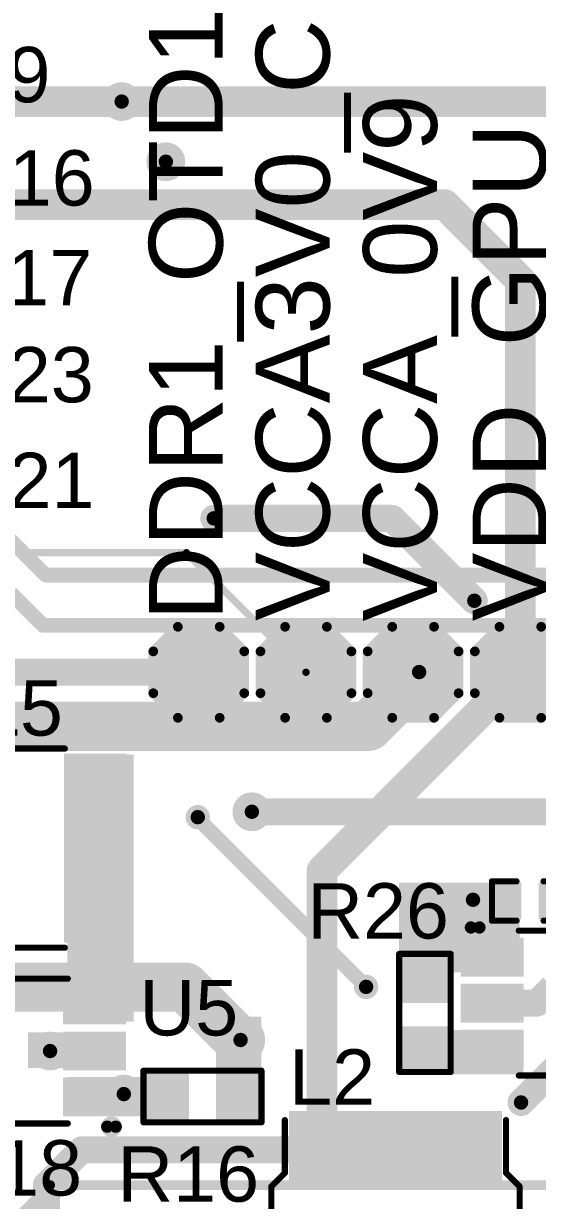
# Model space of a CAD drawing. Header units: millimetres. Extents: x -0.39 to 4.37, y -0.38 to 3.54.
# Drawn here: x 2.627 to 3.045, y 0.397 to 1.354 of the extents above; entities that cross this region are included whole.
import ezdxf

# ---------------------------------------------------------------- set-up
doc = ezdxf.new("R2010")
doc.units = ezdxf.units.MM
doc.header["$MEASUREMENT"] = 0
for name, color, linetype in [('BottomLayer', 5, 'Continuous'), ('BottomPaste', 16, 'Continuous'), ('BottomSolder', 6, 'Continuous'), ('TopLayer', 1, 'Continuous'), ('TopOverlay', 2, 'Continuous'), ('TopPaste', 8, 'Continuous'), ('TopSolder', 216, 'Continuous'), ('ViaHoleLayer', 16, 'Continuous')]:
    doc.layers.add(name, color=color, linetype=linetype)
doc.styles.add('Arial', font='', dxfattribs={"height": 0.2})
doc.styles.get('Arial').set_extended_font_data('Arial')

# ---------------------------------------------------------------- blocks, each defined once
blk = doc.blocks.new('C__0402_73')
at = {"layer": 'TopLayer'}
for points in [[(-0.0275, -0.0125), (-0.0275, 0.0125), (-0.0095, 0.0125), (-0.0095, -0.0125)], [(0.0095, -0.0125), (0.0095, 0.0125), (0.0275, 0.0125), (0.0275, -0.0125)]]:
    blk.add_hatch(color=1, dxfattribs=at).paths.add_polyline_path(points)
at = {"layer": 'TopPaste'}
for points in [[(-0.0275, -0.0125), (-0.0275, 0.0125), (-0.0095, 0.0125), (-0.0095, -0.0125)], [(0.0095, -0.0125), (0.0095, 0.0125), (0.0275, 0.0125), (0.0275, -0.0125)]]:
    blk.add_hatch(color=8, dxfattribs=at).paths.add_polyline_path(points)
at = {"layer": 'TopSolder'}
for points in [[(-0.02986, -0.01486), (-0.02986, 0.01486), (-0.00714, 0.01486), (-0.00714, -0.01486)], [(0.00714, -0.01486), (0.00714, 0.01486), (0.02986, 0.01486), (0.02986, -0.01486)]]:
    blk.add_hatch(color=216, dxfattribs=at).paths.add_polyline_path(points)
at = {"layer": 'TopOverlay', "const_width": 0.005}
for points in [[(-0.031, -0.016), (-0.031, 0.016)], [(-0.031, 0.016), (-0.011, 0.016)], [(0.011, 0.016), (0.031, 0.016)], [(0.031, -0.016), (0.031, 0.016)], [(-0.031, -0.016), (-0.011, -0.016)], [(0.011, -0.016), (0.031, -0.016)]]:
    blk.add_lwpolyline(points, dxfattribs=at)
at = {"layer": 'TopOverlay', "const_width": 0.0025}
for points in [[(-0.03225, 0.016, 1), (-0.02975, 0.016, 1)], [(-0.03225, 0.016, 1), (-0.02975, 0.016, 1)], [(-0.01225, 0.016, 1), (-0.00975, 0.016, 1)], [(0.00975, 0.016, 1), (0.01225, 0.016, 1)], [(0.02975, 0.016, 1), (0.03225, 0.016, 1)], [(0.02975, 0.016, 1), (0.03225, 0.016, 1)], [(-0.03225, -0.016, 1), (-0.02975, -0.016, 1)], [(-0.03225, -0.016, 1), (-0.02975, -0.016, 1)], [(-0.01225, -0.016, 1), (-0.00975, -0.016, 1)], [(0.00975, -0.016, 1), (0.01225, -0.016, 1)], [(0.02975, -0.016, 1), (0.03225, -0.016, 1)], [(0.02975, -0.016, 1), (0.03225, -0.016, 1)]]:
    blk.add_lwpolyline(points, format="xyb", close=True, dxfattribs=at)
blk = doc.blocks.new('FNR5040SR24NT_77')
at = {"layer": 'TopLayer'}
for points in [[(-0.10039, 0.08268), (-0.04528, 0.08268), (-0.04528, -0.08268), (-0.10039, -0.08268)], [(0.04528, 0.08268), (0.10039, 0.08268), (0.10039, -0.08268), (0.04528, -0.08268)]]:
    blk.add_hatch(color=1, dxfattribs=at).paths.add_polyline_path(points)
at = {"layer": 'TopPaste'}
for points in [[(-0.10039, 0.08268), (-0.04528, 0.08268), (-0.04528, -0.08268), (-0.10039, -0.08268)], [(0.04528, 0.08268), (0.10039, 0.08268), (0.10039, -0.08268), (0.04528, -0.08268)]]:
    blk.add_hatch(color=8, dxfattribs=at).paths.add_polyline_path(points)
at = {"layer": 'TopSolder'}
for points in [[(-0.10439, 0.08668), (-0.04128, 0.08668), (-0.04128, -0.08668), (-0.10439, -0.08668)], [(0.04128, 0.08668), (0.10439, 0.08668), (0.10439, -0.08668), (0.04128, -0.08668)]]:
    blk.add_hatch(color=216, dxfattribs=at).paths.add_polyline_path(points)
at = {"layer": 'TopOverlay', "const_width": 0.005}
for points in [[(-0.054, 0.09), (-0.043, 0.101)], [(0.042, 0.101), (-0.043, 0.101)], [(0.053, 0.09), (0.042, 0.101)], [(-0.054, 0.09), (-0.097, 0.09)], [(0.096, 0.09), (0.053, 0.09)], [(-0.054, -0.09), (-0.097, -0.09)], [(-0.043, -0.101), (-0.054, -0.09)], [(0.042, -0.101), (0.053, -0.09)], [(0.096, -0.09), (0.053, -0.09)], [(0.042, -0.101), (-0.043, -0.101)]]:
    blk.add_lwpolyline(points, dxfattribs=at)
at = {"layer": 'TopOverlay', "const_width": 0.0025}
for points in [[(-0.04425, 0.101, 1), (-0.04175, 0.101, 1)], [(-0.04425, 0.101, 1), (-0.04175, 0.101, 1)], [(0.04075, 0.101, 1), (0.04325, 0.101, 1)], [(0.04075, 0.101, 1), (0.04325, 0.101, 1)], [(-0.09825, 0.09, 1), (-0.09575, 0.09, 1)], [(-0.05525, 0.09, 1), (-0.05275, 0.09, 1)], [(-0.05525, 0.09, 1), (-0.05275, 0.09, 1)], [(0.05175, 0.09, 1), (0.05425, 0.09, 1)], [(0.05175, 0.09, 1), (0.05425, 0.09, 1)], [(0.09475, 0.09, 1), (0.09725, 0.09, 1)], [(-0.09825, -0.09, 1), (-0.09575, -0.09, 1)], [(-0.05525, -0.09, 1), (-0.05275, -0.09, 1)], [(-0.05525, -0.09, 1), (-0.05275, -0.09, 1)], [(0.05175, -0.09, 1), (0.05425, -0.09, 1)], [(0.05175, -0.09, 1), (0.05425, -0.09, 1)], [(0.09475, -0.09, 1), (0.09725, -0.09, 1)], [(-0.04425, -0.101, 1), (-0.04175, -0.101, 1)], [(-0.04425, -0.101, 1), (-0.04175, -0.101, 1)], [(0.04075, -0.101, 1), (0.04325, -0.101, 1)], [(0.04075, -0.101, 1), (0.04325, -0.101, 1)]]:
    blk.add_lwpolyline(points, format="xyb", close=True, dxfattribs=at)
blk = doc.blocks.new('SOT_23_5_86')
at = {"layer": 'TopLayer'}
for points in [[(-0.07283, 0.04921), (-0.02953, 0.04921), (-0.02953, 0.02559), (-0.07283, 0.02559)], [(0.02953, 0.04921), (0.07283, 0.04921), (0.07283, 0.02559), (0.02953, 0.02559)], [(-0.07283, 0.01181), (-0.02953, 0.01181), (-0.02953, -0.01181), (-0.07283, -0.01181)], [(-0.07283, -0.02559), (-0.02953, -0.02559), (-0.02953, -0.04921), (-0.07283, -0.04921)], [(0.02953, -0.02559), (0.07283, -0.02559), (0.07283, -0.04921), (0.02953, -0.04921)]]:
    blk.add_hatch(color=1, dxfattribs=at).paths.add_polyline_path(points)
at = {"layer": 'TopPaste'}
for points in [[(-0.07283, 0.04921), (-0.02953, 0.04921), (-0.02953, 0.02559), (-0.07283, 0.02559)], [(0.02953, 0.04921), (0.07283, 0.04921), (0.07283, 0.02559), (0.02953, 0.02559)], [(-0.07283, 0.01181), (-0.02953, 0.01181), (-0.02953, -0.01181), (-0.07283, -0.01181)], [(-0.07283, -0.02559), (-0.02953, -0.02559), (-0.02953, -0.04921), (-0.07283, -0.04921)], [(0.02953, -0.02559), (0.07283, -0.02559), (0.07283, -0.04921), (0.02953, -0.04921)]]:
    blk.add_hatch(color=8, dxfattribs=at).paths.add_polyline_path(points)
at = {"layer": 'TopSolder'}
for points in [[(-0.07683, 0.05321), (-0.02553, 0.05321), (-0.02553, 0.02159), (-0.07683, 0.02159)], [(0.02553, 0.05321), (0.07683, 0.05321), (0.07683, 0.02159), (0.02553, 0.02159)], [(-0.07683, 0.01581), (-0.02553, 0.01581), (-0.02553, -0.01581), (-0.07683, -0.01581)], [(-0.07683, -0.02159), (-0.02553, -0.02159), (-0.02553, -0.05321), (-0.07683, -0.05321)], [(0.02553, -0.02159), (0.07683, -0.02159), (0.07683, -0.05321), (0.02553, -0.05321)]]:
    blk.add_hatch(color=216, dxfattribs=at).paths.add_polyline_path(points)
at = {"layer": 'TopOverlay'}
for points, const_width in [([(-0.0615, 0.0615, 1), (-0.06843, 0.0615, 1)], 0.01), ([(-0.07093, 0.0615, 1), (-0.06593, 0.0615, 1)], 0.005), ([(-0.064, 0.0615, 1), (-0.059, 0.0615, 1)], 0.005), ([(-0.0307, 0.0589, 1), (-0.0282, 0.0589, 1)], 0.0025), ([(0.02473, 0.0589, 1), (0.02723, 0.0589, 1)], 0.0025), ([(0.0334, 0.01732, 1), (0.0359, 0.01732, 1)], 0.0025), ([(0.0334, -0.01646, 1), (0.0359, -0.01646, 1)], 0.0025), ([(-0.0307, -0.0589, 1), (-0.0282, -0.0589, 1)], 0.0025), ([(0.02473, -0.0589, 1), (0.02723, -0.0589, 1)], 0.0025)]:
    blk.add_lwpolyline(points, format="xyb", close=True, dxfattribs=dict(at, const_width=const_width))
at = {"layer": 'TopOverlay', "const_width": 0.005}
for points in [[(-0.02945, 0.0589), (0.02598, 0.0589)], [(0.03465, -0.01646), (0.03465, 0.01732)], [(-0.02945, -0.0589), (0.02598, -0.0589)]]:
    blk.add_lwpolyline(points, dxfattribs=at)
blk = doc.blocks.new('SOT_23_5_88')
at = {"layer": 'TopLayer'}
for points in [[(-0.07283, 0.04921), (-0.02953, 0.04921), (-0.02953, 0.02559), (-0.07283, 0.02559)], [(0.02953, 0.04921), (0.07283, 0.04921), (0.07283, 0.02559), (0.02953, 0.02559)], [(-0.07283, 0.01181), (-0.02953, 0.01181), (-0.02953, -0.01181), (-0.07283, -0.01181)], [(-0.07283, -0.02559), (-0.02953, -0.02559), (-0.02953, -0.04921), (-0.07283, -0.04921)], [(0.02953, -0.02559), (0.07283, -0.02559), (0.07283, -0.04921), (0.02953, -0.04921)]]:
    blk.add_hatch(color=1, dxfattribs=at).paths.add_polyline_path(points)
at = {"layer": 'TopPaste'}
for points in [[(-0.07283, 0.04921), (-0.02953, 0.04921), (-0.02953, 0.02559), (-0.07283, 0.02559)], [(0.02953, 0.04921), (0.07283, 0.04921), (0.07283, 0.02559), (0.02953, 0.02559)], [(-0.07283, 0.01181), (-0.02953, 0.01181), (-0.02953, -0.01181), (-0.07283, -0.01181)], [(-0.07283, -0.02559), (-0.02953, -0.02559), (-0.02953, -0.04921), (-0.07283, -0.04921)], [(0.02953, -0.02559), (0.07283, -0.02559), (0.07283, -0.04921), (0.02953, -0.04921)]]:
    blk.add_hatch(color=8, dxfattribs=at).paths.add_polyline_path(points)
at = {"layer": 'TopSolder'}
for points in [[(-0.07683, 0.05321), (-0.02553, 0.05321), (-0.02553, 0.02159), (-0.07683, 0.02159)], [(0.02553, 0.05321), (0.07683, 0.05321), (0.07683, 0.02159), (0.02553, 0.02159)], [(-0.07683, 0.01581), (-0.02553, 0.01581), (-0.02553, -0.01581), (-0.07683, -0.01581)], [(-0.07683, -0.02159), (-0.02553, -0.02159), (-0.02553, -0.05321), (-0.07683, -0.05321)], [(0.02553, -0.02159), (0.07683, -0.02159), (0.07683, -0.05321), (0.02553, -0.05321)]]:
    blk.add_hatch(color=216, dxfattribs=at).paths.add_polyline_path(points)
at = {"layer": 'TopOverlay'}
for points, const_width in [([(-0.0615, 0.0615, 1), (-0.06843, 0.0615, 1)], 0.01), ([(-0.07093, 0.0615, 1), (-0.06593, 0.0615, 1)], 0.005), ([(-0.064, 0.0615, 1), (-0.059, 0.0615, 1)], 0.005), ([(-0.0307, 0.0589, 1), (-0.0282, 0.0589, 1)], 0.0025), ([(0.02473, 0.0589, 1), (0.02723, 0.0589, 1)], 0.0025), ([(0.0334, 0.01732, 1), (0.0359, 0.01732, 1)], 0.0025), ([(0.0334, -0.01646, 1), (0.0359, -0.01646, 1)], 0.0025), ([(-0.0307, -0.0589, 1), (-0.0282, -0.0589, 1)], 0.0025), ([(0.02473, -0.0589, 1), (0.02723, -0.0589, 1)], 0.0025)]:
    blk.add_lwpolyline(points, format="xyb", close=True, dxfattribs=dict(at, const_width=const_width))
at = {"layer": 'TopOverlay', "const_width": 0.005}
for points in [[(0.02598, 0.0589), (-0.02945, 0.0589)], [(0.03465, 0.01732), (0.03465, -0.01646)], [(0.02598, -0.0589), (-0.02945, -0.0589)]]:
    blk.add_lwpolyline(points, dxfattribs=at)
blk = doc.blocks.new('RES0603_172')
at = {"layer": 'TopLayer'}
for points in [[(-0.015, 0.0175), (-0.015, -0.0175), (-0.045, -0.0175), (-0.045, 0.0175)], [(0.045, 0.0175), (0.045, -0.0175), (0.015, -0.0175), (0.015, 0.0175)]]:
    blk.add_hatch(color=1, dxfattribs=at).paths.add_polyline_path(points)
at = {"layer": 'TopPaste'}
for points in [[(-0.015, 0.0175), (-0.015, -0.0175), (-0.045, -0.0175), (-0.045, 0.0175)], [(0.045, 0.0175), (0.045, -0.0175), (0.015, -0.0175), (0.015, 0.0175)]]:
    blk.add_hatch(color=8, dxfattribs=at).paths.add_polyline_path(points)
at = {"layer": 'TopSolder'}
for points in [[(-0.011, 0.0215), (-0.011, -0.0215), (-0.049, -0.0215), (-0.049, 0.0215)], [(0.049, 0.0215), (0.049, -0.0215), (0.011, -0.0215), (0.011, 0.0215)]]:
    blk.add_hatch(color=216, dxfattribs=at).paths.add_polyline_path(points)
at = {"layer": 'TopOverlay', "const_width": 0.005}
for points in [[(-0.048, -0.021), (-0.048, 0.021)], [(0.048, 0.021), (-0.048, 0.021)], [(0.048, -0.021), (0.048, 0.021)], [(0.048, -0.021), (-0.048, -0.021)]]:
    blk.add_lwpolyline(points, dxfattribs=at)
at = {"layer": 'TopOverlay', "const_width": 0.0025}
for points in [[(-0.04925, 0.021, 1), (-0.04675, 0.021, 1)], [(-0.04925, 0.021, 1), (-0.04675, 0.021, 1)], [(0.04675, 0.021, 1), (0.04925, 0.021, 1)], [(0.04675, 0.021, 1), (0.04925, 0.021, 1)], [(-0.04925, -0.021, 1), (-0.04675, -0.021, 1)], [(-0.04925, -0.021, 1), (-0.04675, -0.021, 1)], [(0.04675, -0.021, 1), (0.04925, -0.021, 1)], [(0.04675, -0.021, 1), (0.04925, -0.021, 1)]]:
    blk.add_lwpolyline(points, format="xyb", close=True, dxfattribs=at)
blk = doc.blocks.new('RES0603_179')
at = {"layer": 'TopLayer'}
for points in [[(-0.015, 0.0175), (-0.015, -0.0175), (-0.045, -0.0175), (-0.045, 0.0175)], [(0.045, 0.0175), (0.045, -0.0175), (0.015, -0.0175), (0.015, 0.0175)]]:
    blk.add_hatch(color=1, dxfattribs=at).paths.add_polyline_path(points)
at = {"layer": 'TopPaste'}
for points in [[(-0.015, 0.0175), (-0.015, -0.0175), (-0.045, -0.0175), (-0.045, 0.0175)], [(0.045, 0.0175), (0.045, -0.0175), (0.015, -0.0175), (0.015, 0.0175)]]:
    blk.add_hatch(color=8, dxfattribs=at).paths.add_polyline_path(points)
at = {"layer": 'TopSolder'}
for points in [[(-0.011, 0.0215), (-0.011, -0.0215), (-0.049, -0.0215), (-0.049, 0.0215)], [(0.049, 0.0215), (0.049, -0.0215), (0.011, -0.0215), (0.011, 0.0215)]]:
    blk.add_hatch(color=216, dxfattribs=at).paths.add_polyline_path(points)
at = {"layer": 'TopOverlay', "const_width": 0.005}
for points in [[(0.048, 0.021), (-0.048, 0.021)], [(-0.048, 0.021), (-0.048, -0.021)], [(0.048, 0.021), (0.048, -0.021)], [(0.048, -0.021), (-0.048, -0.021)]]:
    blk.add_lwpolyline(points, dxfattribs=at)
at = {"layer": 'TopOverlay', "const_width": 0.0025}
for points in [[(-0.04925, 0.021, 1), (-0.04675, 0.021, 1)], [(-0.04925, 0.021, 1), (-0.04675, 0.021, 1)], [(0.04675, 0.021, 1), (0.04925, 0.021, 1)], [(0.04675, 0.021, 1), (0.04925, 0.021, 1)], [(-0.04925, -0.021, 1), (-0.04675, -0.021, 1)], [(-0.04925, -0.021, 1), (-0.04675, -0.021, 1)], [(0.04675, -0.021, 1), (0.04925, -0.021, 1)], [(0.04675, -0.021, 1), (0.04925, -0.021, 1)]]:
    blk.add_lwpolyline(points, format="xyb", close=True, dxfattribs=at)
blk = doc.blocks.new('TEST_POINT_207')
at = {"layer": 'TopLayer'}
blk.add_hatch(color=1, dxfattribs=at).paths.add_polyline_path([(0.015, 0.03), (-0.015, 0.03), (-0.03, 0.015), (-0.03, -0.015), (-0.015, -0.03), (0.015, -0.03), (0.03, -0.015), (0.03, 0.015)])
at = {"layer": 'TopPaste'}
blk.add_hatch(color=8, dxfattribs=at).paths.add_polyline_path([(0.015, 0.03), (-0.015, 0.03), (-0.03, 0.015), (-0.03, -0.015), (-0.015, -0.03), (0.015, -0.03), (0.03, -0.015), (0.03, 0.015)])
at = {"layer": 'TopSolder'}
blk.add_hatch(color=216, dxfattribs=at).paths.add_polyline_path([(0.017, 0.034), (-0.017, 0.034), (-0.034, 0.017), (-0.034, -0.017), (-0.017, -0.034), (0.017, -0.034), (0.034, -0.017), (0.034, 0.017)])
at = {"layer": 'TopOverlay', "const_width": 0.00787}
for points in [[(-0.017, 0.037), (-0.037, 0.017)], [(-0.017, 0.037), (0.017, 0.037)], [(-0.017, 0.037), (0.017, 0.037)], [(0.017, 0.037), (0.037, 0.017)], [(-0.037, 0.017), (-0.037, -0.017)], [(0.037, 0.017), (0.037, -0.017)], [(-0.037, -0.017), (-0.017, -0.037)], [(0.037, -0.017), (0.017, -0.037)], [(-0.017, -0.037), (0.017, -0.037)], [(-0.017, -0.037), (0.017, -0.037)]]:
    blk.add_lwpolyline(points, dxfattribs=at)
at = {"layer": 'TopOverlay', "const_width": 0.00394}
for points in [[(-0.01897, 0.037, 1), (-0.01503, 0.037, 1)], [(-0.01897, 0.037, 1), (-0.01503, 0.037, 1)], [(-0.01897, 0.037, 1), (-0.01503, 0.037, 1)], [(0.01503, 0.037, 1), (0.01897, 0.037, 1)], [(0.01503, 0.037, 1), (0.01897, 0.037, 1)], [(0.01503, 0.037, 1), (0.01897, 0.037, 1)], [(-0.03897, 0.017, 1), (-0.03503, 0.017, 1)], [(-0.03897, 0.017, 1), (-0.03503, 0.017, 1)], [(0.03503, 0.017, 1), (0.03897, 0.017, 1)], [(0.03503, 0.017, 1), (0.03897, 0.017, 1)], [(-0.03897, -0.017, 1), (-0.03503, -0.017, 1)], [(-0.03897, -0.017, 1), (-0.03503, -0.017, 1)], [(0.03503, -0.017, 1), (0.03897, -0.017, 1)], [(0.03503, -0.017, 1), (0.03897, -0.017, 1)], [(-0.01897, -0.037, 1), (-0.01503, -0.037, 1)], [(-0.01897, -0.037, 1), (-0.01503, -0.037, 1)], [(-0.01897, -0.037, 1), (-0.01503, -0.037, 1)], [(0.01503, -0.037, 1), (0.01897, -0.037, 1)], [(0.01503, -0.037, 1), (0.01897, -0.037, 1)], [(0.01503, -0.037, 1), (0.01897, -0.037, 1)]]:
    blk.add_lwpolyline(points, format="xyb", close=True, dxfattribs=at)
blk = doc.blocks.new('TEST_POINT_213')
at = {"layer": 'TopLayer'}
blk.add_hatch(color=1, dxfattribs=at).paths.add_polyline_path([(0.015, 0.03), (-0.015, 0.03), (-0.03, 0.015), (-0.03, -0.015), (-0.015, -0.03), (0.015, -0.03), (0.03, -0.015), (0.03, 0.015)])
at = {"layer": 'TopPaste'}
blk.add_hatch(color=8, dxfattribs=at).paths.add_polyline_path([(0.015, 0.03), (-0.015, 0.03), (-0.03, 0.015), (-0.03, -0.015), (-0.015, -0.03), (0.015, -0.03), (0.03, -0.015), (0.03, 0.015)])
at = {"layer": 'TopSolder'}
blk.add_hatch(color=216, dxfattribs=at).paths.add_polyline_path([(0.017, 0.034), (-0.017, 0.034), (-0.034, 0.017), (-0.034, -0.017), (-0.017, -0.034), (0.017, -0.034), (0.034, -0.017), (0.034, 0.017)])
at = {"layer": 'TopOverlay', "const_width": 0.00787}
for points in [[(-0.017, 0.037), (-0.037, 0.017)], [(-0.017, 0.037), (0.017, 0.037)], [(-0.017, 0.037), (0.017, 0.037)], [(0.017, 0.037), (0.037, 0.017)], [(-0.037, 0.017), (-0.037, -0.017)], [(0.037, 0.017), (0.037, -0.017)], [(-0.037, -0.017), (-0.017, -0.037)], [(0.037, -0.017), (0.017, -0.037)], [(-0.017, -0.037), (0.017, -0.037)], [(-0.017, -0.037), (0.017, -0.037)]]:
    blk.add_lwpolyline(points, dxfattribs=at)
at = {"layer": 'TopOverlay', "const_width": 0.00394}
for points in [[(-0.01897, 0.037, 1), (-0.01503, 0.037, 1)], [(-0.01897, 0.037, 1), (-0.01503, 0.037, 1)], [(-0.01897, 0.037, 1), (-0.01503, 0.037, 1)], [(0.01503, 0.037, 1), (0.01897, 0.037, 1)], [(0.01503, 0.037, 1), (0.01897, 0.037, 1)], [(0.01503, 0.037, 1), (0.01897, 0.037, 1)], [(-0.03897, 0.017, 1), (-0.03503, 0.017, 1)], [(-0.03897, 0.017, 1), (-0.03503, 0.017, 1)], [(0.03503, 0.017, 1), (0.03897, 0.017, 1)], [(0.03503, 0.017, 1), (0.03897, 0.017, 1)], [(-0.03897, -0.017, 1), (-0.03503, -0.017, 1)], [(-0.03897, -0.017, 1), (-0.03503, -0.017, 1)], [(0.03503, -0.017, 1), (0.03897, -0.017, 1)], [(0.03503, -0.017, 1), (0.03897, -0.017, 1)], [(-0.01897, -0.037, 1), (-0.01503, -0.037, 1)], [(-0.01897, -0.037, 1), (-0.01503, -0.037, 1)], [(-0.01897, -0.037, 1), (-0.01503, -0.037, 1)], [(0.01503, -0.037, 1), (0.01897, -0.037, 1)], [(0.01503, -0.037, 1), (0.01897, -0.037, 1)], [(0.01503, -0.037, 1), (0.01897, -0.037, 1)]]:
    blk.add_lwpolyline(points, format="xyb", close=True, dxfattribs=at)
blk = doc.blocks.new('TEST_POINT_215')
at = {"layer": 'TopLayer'}
blk.add_hatch(color=1, dxfattribs=at).paths.add_polyline_path([(0.015, 0.03), (-0.015, 0.03), (-0.03, 0.015), (-0.03, -0.015), (-0.015, -0.03), (0.015, -0.03), (0.03, -0.015), (0.03, 0.015)])
at = {"layer": 'TopPaste'}
blk.add_hatch(color=8, dxfattribs=at).paths.add_polyline_path([(0.015, 0.03), (-0.015, 0.03), (-0.03, 0.015), (-0.03, -0.015), (-0.015, -0.03), (0.015, -0.03), (0.03, -0.015), (0.03, 0.015)])
at = {"layer": 'TopSolder'}
blk.add_hatch(color=216, dxfattribs=at).paths.add_polyline_path([(0.017, 0.034), (-0.017, 0.034), (-0.034, 0.017), (-0.034, -0.017), (-0.017, -0.034), (0.017, -0.034), (0.034, -0.017), (0.034, 0.017)])
at = {"layer": 'TopOverlay', "const_width": 0.00787}
for points in [[(-0.017, 0.037), (-0.037, 0.017)], [(-0.017, 0.037), (0.017, 0.037)], [(-0.017, 0.037), (0.017, 0.037)], [(0.017, 0.037), (0.037, 0.017)], [(-0.037, 0.017), (-0.037, -0.017)], [(0.037, 0.017), (0.037, -0.017)], [(-0.037, -0.017), (-0.017, -0.037)], [(0.037, -0.017), (0.017, -0.037)], [(-0.017, -0.037), (0.017, -0.037)], [(-0.017, -0.037), (0.017, -0.037)]]:
    blk.add_lwpolyline(points, dxfattribs=at)
at = {"layer": 'TopOverlay', "const_width": 0.00394}
for points in [[(-0.01897, 0.037, 1), (-0.01503, 0.037, 1)], [(-0.01897, 0.037, 1), (-0.01503, 0.037, 1)], [(-0.01897, 0.037, 1), (-0.01503, 0.037, 1)], [(0.01503, 0.037, 1), (0.01897, 0.037, 1)], [(0.01503, 0.037, 1), (0.01897, 0.037, 1)], [(0.01503, 0.037, 1), (0.01897, 0.037, 1)], [(-0.03897, 0.017, 1), (-0.03503, 0.017, 1)], [(-0.03897, 0.017, 1), (-0.03503, 0.017, 1)], [(0.03503, 0.017, 1), (0.03897, 0.017, 1)], [(0.03503, 0.017, 1), (0.03897, 0.017, 1)], [(-0.03897, -0.017, 1), (-0.03503, -0.017, 1)], [(-0.03897, -0.017, 1), (-0.03503, -0.017, 1)], [(0.03503, -0.017, 1), (0.03897, -0.017, 1)], [(0.03503, -0.017, 1), (0.03897, -0.017, 1)], [(-0.01897, -0.037, 1), (-0.01503, -0.037, 1)], [(-0.01897, -0.037, 1), (-0.01503, -0.037, 1)], [(-0.01897, -0.037, 1), (-0.01503, -0.037, 1)], [(0.01503, -0.037, 1), (0.01897, -0.037, 1)], [(0.01503, -0.037, 1), (0.01897, -0.037, 1)], [(0.01503, -0.037, 1), (0.01897, -0.037, 1)]]:
    blk.add_lwpolyline(points, format="xyb", close=True, dxfattribs=at)
blk = doc.blocks.new('TEST_POINT_217')
at = {"layer": 'TopLayer'}
blk.add_hatch(color=1, dxfattribs=at).paths.add_polyline_path([(0.015, 0.03), (-0.015, 0.03), (-0.03, 0.015), (-0.03, -0.015), (-0.015, -0.03), (0.015, -0.03), (0.03, -0.015), (0.03, 0.015)])
at = {"layer": 'TopPaste'}
blk.add_hatch(color=8, dxfattribs=at).paths.add_polyline_path([(0.015, 0.03), (-0.015, 0.03), (-0.03, 0.015), (-0.03, -0.015), (-0.015, -0.03), (0.015, -0.03), (0.03, -0.015), (0.03, 0.015)])
at = {"layer": 'TopSolder'}
blk.add_hatch(color=216, dxfattribs=at).paths.add_polyline_path([(0.017, 0.034), (-0.017, 0.034), (-0.034, 0.017), (-0.034, -0.017), (-0.017, -0.034), (0.017, -0.034), (0.034, -0.017), (0.034, 0.017)])
at = {"layer": 'TopOverlay', "const_width": 0.00787}
for points in [[(-0.017, 0.037), (-0.037, 0.017)], [(-0.017, 0.037), (0.017, 0.037)], [(-0.017, 0.037), (0.017, 0.037)], [(0.017, 0.037), (0.037, 0.017)], [(-0.037, 0.017), (-0.037, -0.017)], [(0.037, 0.017), (0.037, -0.017)], [(-0.037, -0.017), (-0.017, -0.037)], [(0.037, -0.017), (0.017, -0.037)], [(-0.017, -0.037), (0.017, -0.037)], [(-0.017, -0.037), (0.017, -0.037)]]:
    blk.add_lwpolyline(points, dxfattribs=at)
at = {"layer": 'TopOverlay', "const_width": 0.00394}
for points in [[(-0.01897, 0.037, 1), (-0.01503, 0.037, 1)], [(-0.01897, 0.037, 1), (-0.01503, 0.037, 1)], [(-0.01897, 0.037, 1), (-0.01503, 0.037, 1)], [(0.01503, 0.037, 1), (0.01897, 0.037, 1)], [(0.01503, 0.037, 1), (0.01897, 0.037, 1)], [(0.01503, 0.037, 1), (0.01897, 0.037, 1)], [(-0.03897, 0.017, 1), (-0.03503, 0.017, 1)], [(-0.03897, 0.017, 1), (-0.03503, 0.017, 1)], [(0.03503, 0.017, 1), (0.03897, 0.017, 1)], [(0.03503, 0.017, 1), (0.03897, 0.017, 1)], [(-0.03897, -0.017, 1), (-0.03503, -0.017, 1)], [(-0.03897, -0.017, 1), (-0.03503, -0.017, 1)], [(0.03503, -0.017, 1), (0.03897, -0.017, 1)], [(0.03503, -0.017, 1), (0.03897, -0.017, 1)], [(-0.01897, -0.037, 1), (-0.01503, -0.037, 1)], [(-0.01897, -0.037, 1), (-0.01503, -0.037, 1)], [(-0.01897, -0.037, 1), (-0.01503, -0.037, 1)], [(0.01503, -0.037, 1), (0.01897, -0.037, 1)], [(0.01503, -0.037, 1), (0.01897, -0.037, 1)], [(0.01503, -0.037, 1), (0.01897, -0.037, 1)]]:
    blk.add_lwpolyline(points, format="xyb", close=True, dxfattribs=at)
blk = doc.blocks.new('MWPY4020_3R3M_T_232')
at = {"layer": 'TopLayer'}
for points in [[(-0.08071, 0.07283), (-0.0374, 0.07283), (-0.0374, -0.07283), (-0.08071, -0.07283)], [(0.0374, 0.07283), (0.08071, 0.07283), (0.08071, -0.07283), (0.0374, -0.07283)]]:
    blk.add_hatch(color=1, dxfattribs=at).paths.add_polyline_path(points)
at = {"layer": 'TopPaste'}
for points in [[(-0.08071, 0.07283), (-0.0374, 0.07283), (-0.0374, -0.07283), (-0.08071, -0.07283)], [(0.0374, 0.07283), (0.08071, 0.07283), (0.08071, -0.07283), (0.0374, -0.07283)]]:
    blk.add_hatch(color=8, dxfattribs=at).paths.add_polyline_path(points)
at = {"layer": 'TopSolder'}
for points in [[(-0.08471, 0.07683), (-0.0334, 0.07683), (-0.0334, -0.07683), (-0.08471, -0.07683)], [(0.0334, 0.07683), (0.08471, 0.07683), (0.08471, -0.07683), (0.0334, -0.07683)]]:
    blk.add_hatch(color=216, dxfattribs=at).paths.add_polyline_path(points)
at = {"layer": 'TopOverlay', "const_width": 0.005}
for points in [[(-0.038, 0.081), (0.034, 0.081)], [(-0.038, -0.081), (0.034, -0.081)]]:
    blk.add_lwpolyline(points, dxfattribs=at)
at = {"layer": 'TopOverlay', "const_width": 0.0025}
for points in [[(-0.03925, 0.081, 1), (-0.03675, 0.081, 1)], [(0.03275, 0.081, 1), (0.03525, 0.081, 1)], [(-0.03925, -0.081, 1), (-0.03675, -0.081, 1)], [(0.03275, -0.081, 1), (0.03525, -0.081, 1)]]:
    blk.add_lwpolyline(points, format="xyb", close=True, dxfattribs=at)
blk = doc.blocks.new('C__0402_B_308')
at = {"layer": 'BottomLayer'}
for points in [[(-0.0095, 0.0125), (-0.0095, -0.0125), (-0.0275, -0.0125), (-0.0275, 0.0125)], [(0.0275, 0.0125), (0.0275, -0.0125), (0.0095, -0.0125), (0.0095, 0.0125)]]:
    blk.add_hatch(color=5, dxfattribs=at).paths.add_polyline_path(points)
at = {"layer": 'BottomPaste'}
for points in [[(-0.0095, 0.0125), (-0.0095, -0.0125), (-0.0275, -0.0125), (-0.0275, 0.0125)], [(0.0275, 0.0125), (0.0275, -0.0125), (0.0095, -0.0125), (0.0095, 0.0125)]]:
    blk.add_hatch(color=16, dxfattribs=at).paths.add_polyline_path(points)
at = {"layer": 'BottomSolder'}
for points in [[(-0.00714, 0.01486), (-0.00714, -0.01486), (-0.02986, -0.01486), (-0.02986, 0.01486)], [(0.02986, 0.01486), (0.02986, -0.01486), (0.00714, -0.01486), (0.00714, 0.01486)]]:
    blk.add_hatch(color=6, dxfattribs=at).paths.add_polyline_path(points)

msp = doc.modelspace()

# ---------------------------------------------------------------- hatches: boundary and pattern name
at = {"layer": 'BottomLayer'}
h = msp.add_hatch(color=5, dxfattribs=at)
edge = h.paths.add_edge_path()
edge.add_arc((2.70709, 1.29091), 0.01181, 0, 360)
h = msp.add_hatch(color=5, dxfattribs=at)
edge = h.paths.add_edge_path()
edge.add_arc((2.743, 1.242), 0.01181, 0, 360)
h = msp.add_hatch(color=5, dxfattribs=at)
edge = h.paths.add_edge_path()
edge.add_arc((2.782, 0.952), 0.00591, 0, 360)
h = msp.add_hatch(color=5, dxfattribs=at)
edge = h.paths.add_edge_path()
edge.add_arc((2.994, 0.885), 0.00591, 0, 360)
h = msp.add_hatch(color=5, dxfattribs=at)
edge = h.paths.add_edge_path()
edge.add_arc((2.94909, 0.827), 0.00591, 0, 360)
h = msp.add_hatch(color=5, dxfattribs=at)
edge = h.paths.add_edge_path()
edge.add_arc((2.813, 0.7134), 0.01181, 0, 360)
h = msp.add_hatch(color=5, dxfattribs=at)
edge = h.paths.add_edge_path()
edge.add_arc((2.769, 0.709), 0.00591, 0, 360)
h = msp.add_hatch(color=5, dxfattribs=at)
edge = h.paths.add_edge_path()
edge.add_arc((2.99291, 0.64182), 0.00591, 0, 360)
h = msp.add_hatch(color=5, dxfattribs=at)
edge = h.paths.add_edge_path()
edge.add_arc((2.90592, 0.571), 0.00591, 0, 360)
h = msp.add_hatch(color=5, dxfattribs=at)
edge = h.paths.add_edge_path()
edge.add_arc((2.80381, 0.52782), 0.01181, 0, 360)
msp.add_hatch(color=5, dxfattribs=at).paths.add_polyline_path([(2.631, 0.505), (2.698, 0.505), (2.698, 0.534), (2.631, 0.534)])
h = msp.add_hatch(color=5, dxfattribs=at)
edge = h.paths.add_edge_path()
edge.add_arc((2.64882, 0.51882), 0.01181, 0, 360)
h = msp.add_hatch(color=5, dxfattribs=at)
edge = h.paths.add_edge_path()
edge.add_arc((2.70882, 0.48382), 0.01181, 0, 360)
h = msp.add_hatch(color=5, dxfattribs=at)
edge = h.paths.add_edge_path()
edge.add_arc((3.032, 0.477), 0.00591, 0, 360)
at = {"layer": 'BottomSolder'}
h = msp.add_hatch(color=6, dxfattribs=at)
edge = h.paths.add_edge_path()
edge.add_arc((2.70709, 1.29091), 0.01581, 0, 360)
h = msp.add_hatch(color=6, dxfattribs=at)
edge = h.paths.add_edge_path()
edge.add_arc((2.743, 1.242), 0.01581, 0, 360)
h = msp.add_hatch(color=6, dxfattribs=at)
edge = h.paths.add_edge_path()
edge.add_arc((2.782, 0.952), 0.00991, 0, 360)
h = msp.add_hatch(color=6, dxfattribs=at)
edge = h.paths.add_edge_path()
edge.add_arc((2.994, 0.885), 0.00991, 0, 360)
h = msp.add_hatch(color=6, dxfattribs=at)
edge = h.paths.add_edge_path()
edge.add_arc((2.94909, 0.827), 0.00991, 0, 360)
h = msp.add_hatch(color=6, dxfattribs=at)
edge = h.paths.add_edge_path()
edge.add_arc((2.813, 0.7134), 0.01581, 0, 360)
h = msp.add_hatch(color=6, dxfattribs=at)
edge = h.paths.add_edge_path()
edge.add_arc((2.769, 0.709), 0.00991, 0, 360)
h = msp.add_hatch(color=6, dxfattribs=at)
edge = h.paths.add_edge_path()
edge.add_arc((2.99291, 0.64182), 0.00991, 0, 360)
h = msp.add_hatch(color=6, dxfattribs=at)
edge = h.paths.add_edge_path()
edge.add_arc((2.90592, 0.571), 0.00991, 0, 360)
h = msp.add_hatch(color=6, dxfattribs=at)
edge = h.paths.add_edge_path()
edge.add_arc((2.80381, 0.52782), 0.01581, 0, 360)
h = msp.add_hatch(color=6, dxfattribs=at)
edge = h.paths.add_edge_path()
edge.add_arc((2.64882, 0.51882), 0.01581, 0, 360)
h = msp.add_hatch(color=6, dxfattribs=at)
edge = h.paths.add_edge_path()
edge.add_arc((2.70882, 0.48382), 0.01581, 0, 360)
h = msp.add_hatch(color=6, dxfattribs=at)
edge = h.paths.add_edge_path()
edge.add_arc((3.032, 0.477), 0.00991, 0, 360)
at = {"layer": 'TopLayer'}
h = msp.add_hatch(color=1, dxfattribs=at)
edge = h.paths.add_edge_path()
edge.add_arc((2.70709, 1.29091), 0.01181, 0, 360)
h = msp.add_hatch(color=1, dxfattribs=at)
edge = h.paths.add_edge_path()
edge.add_arc((2.743, 1.242), 0.01181, 0, 360)
h = msp.add_hatch(color=1, dxfattribs=at)
edge = h.paths.add_edge_path()
edge.add_arc((2.782, 0.952), 0.00591, 0, 360)
h = msp.add_hatch(color=1, dxfattribs=at)
edge = h.paths.add_edge_path()
edge.add_arc((2.994, 0.885), 0.00591, 0, 360)
h = msp.add_hatch(color=1, dxfattribs=at)
edge = h.paths.add_edge_path()
edge.add_arc((2.94909, 0.827), 0.00591, 0, 360)
for points in [[(2.66282, 0.54282), (2.71682, 0.54282), (2.71682, 0.75982), (2.66282, 0.75982)], [(2.93282, 0.55782), (2.97582, 0.55782), (2.97582, 0.65582), (2.93282, 0.65582)], [(2.93482, 0.58282), (3.03082, 0.58282), (3.03082, 0.65582), (2.93482, 0.65582)], [(2.78382, 0.46382), (2.82082, 0.46382), (2.82082, 0.54682), (2.78382, 0.54682)], [(2.93282, 0.49982), (3.03382, 0.49982), (3.03382, 0.53582), (2.93282, 0.53582)], [(2.66182, 0.46582), (2.75582, 0.46582), (2.75582, 0.49782), (2.66182, 0.49782)]]:
    msp.add_hatch(color=1, dxfattribs=at).paths.add_polyline_path(points)
h = msp.add_hatch(color=1, dxfattribs=at)
edge = h.paths.add_edge_path()
edge.add_arc((2.813, 0.7134), 0.01181, 0, 360)
h = msp.add_hatch(color=1, dxfattribs=at)
edge = h.paths.add_edge_path()
edge.add_arc((2.769, 0.709), 0.00591, 0, 360)
h = msp.add_hatch(color=1, dxfattribs=at)
edge = h.paths.add_edge_path()
edge.add_arc((2.99291, 0.64182), 0.00591, 0, 360)
h = msp.add_hatch(color=1, dxfattribs=at)
edge = h.paths.add_edge_path()
edge.add_arc((2.90592, 0.571), 0.00591, 0, 360)
h = msp.add_hatch(color=1, dxfattribs=at)
edge = h.paths.add_edge_path()
edge.add_arc((2.80381, 0.52782), 0.01181, 0, 360)
h = msp.add_hatch(color=1, dxfattribs=at)
edge = h.paths.add_edge_path()
edge.add_arc((2.64882, 0.51882), 0.01181, 0, 360)
h = msp.add_hatch(color=1, dxfattribs=at)
edge = h.paths.add_edge_path()
edge.add_arc((2.70882, 0.48382), 0.01181, 0, 360)
h = msp.add_hatch(color=1, dxfattribs=at)
edge = h.paths.add_edge_path()
edge.add_arc((3.032, 0.477), 0.00591, 0, 360)
at = {"layer": 'TopSolder'}
h = msp.add_hatch(color=216, dxfattribs=at)
edge = h.paths.add_edge_path()
edge.add_arc((2.70709, 1.29091), 0.01581, 0, 360)
h = msp.add_hatch(color=216, dxfattribs=at)
edge = h.paths.add_edge_path()
edge.add_arc((2.743, 1.242), 0.01581, 0, 360)
h = msp.add_hatch(color=216, dxfattribs=at)
edge = h.paths.add_edge_path()
edge.add_arc((2.782, 0.952), 0.00991, 0, 360)
h = msp.add_hatch(color=216, dxfattribs=at)
edge = h.paths.add_edge_path()
edge.add_arc((2.994, 0.885), 0.00991, 0, 360)
h = msp.add_hatch(color=216, dxfattribs=at)
edge = h.paths.add_edge_path()
edge.add_arc((2.94909, 0.827), 0.00991, 0, 360)
h = msp.add_hatch(color=216, dxfattribs=at)
edge = h.paths.add_edge_path()
edge.add_arc((2.813, 0.7134), 0.01581, 0, 360)
h = msp.add_hatch(color=216, dxfattribs=at)
edge = h.paths.add_edge_path()
edge.add_arc((2.769, 0.709), 0.00991, 0, 360)
h = msp.add_hatch(color=216, dxfattribs=at)
edge = h.paths.add_edge_path()
edge.add_arc((2.99291, 0.64182), 0.00991, 0, 360)
h = msp.add_hatch(color=216, dxfattribs=at)
edge = h.paths.add_edge_path()
edge.add_arc((2.90592, 0.571), 0.00991, 0, 360)
h = msp.add_hatch(color=216, dxfattribs=at)
edge = h.paths.add_edge_path()
edge.add_arc((2.80381, 0.52782), 0.01581, 0, 360)
h = msp.add_hatch(color=216, dxfattribs=at)
edge = h.paths.add_edge_path()
edge.add_arc((2.64882, 0.51882), 0.01581, 0, 360)
h = msp.add_hatch(color=216, dxfattribs=at)
edge = h.paths.add_edge_path()
edge.add_arc((2.70882, 0.48382), 0.01581, 0, 360)
h = msp.add_hatch(color=216, dxfattribs=at)
edge = h.paths.add_edge_path()
edge.add_arc((3.032, 0.477), 0.00991, 0, 360)
at = {"layer": 'ViaHoleLayer'}
h = msp.add_hatch(color=16, dxfattribs=at)
edge = h.paths.add_edge_path()
edge.add_arc((2.70709, 1.29091), 0.00591, 0, 360)
h = msp.add_hatch(color=16, dxfattribs=at)
edge = h.paths.add_edge_path()
edge.add_arc((2.743, 1.242), 0.00591, 0, 360)
h = msp.add_hatch(color=16, dxfattribs=at)
edge = h.paths.add_edge_path()
edge.add_arc((2.782, 0.952), 0.00394, 0, 360)
h = msp.add_hatch(color=16, dxfattribs=at)
edge = h.paths.add_edge_path()
edge.add_arc((2.994, 0.885), 0.00394, 0, 360)
h = msp.add_hatch(color=16, dxfattribs=at)
edge = h.paths.add_edge_path()
edge.add_arc((2.94909, 0.827), 0.00394, 0, 360)
h = msp.add_hatch(color=16, dxfattribs=at)
edge = h.paths.add_edge_path()
edge.add_arc((2.813, 0.7134), 0.00591, 0, 360)
h = msp.add_hatch(color=16, dxfattribs=at)
edge = h.paths.add_edge_path()
edge.add_arc((2.769, 0.709), 0.00394, 0, 360)
h = msp.add_hatch(color=16, dxfattribs=at)
edge = h.paths.add_edge_path()
edge.add_arc((2.99291, 0.64182), 0.00394, 0, 360)
h = msp.add_hatch(color=16, dxfattribs=at)
edge = h.paths.add_edge_path()
edge.add_arc((2.90592, 0.571), 0.00394, 0, 360)
h = msp.add_hatch(color=16, dxfattribs=at)
edge = h.paths.add_edge_path()
edge.add_arc((2.80381, 0.52782), 0.00591, 0, 360)
h = msp.add_hatch(color=16, dxfattribs=at)
edge = h.paths.add_edge_path()
edge.add_arc((2.64882, 0.51882), 0.00591, 0, 360)
h = msp.add_hatch(color=16, dxfattribs=at)
edge = h.paths.add_edge_path()
edge.add_arc((2.70882, 0.48382), 0.00591, 0, 360)
h = msp.add_hatch(color=16, dxfattribs=at)
edge = h.paths.add_edge_path()
edge.add_arc((3.032, 0.477), 0.00394, 0, 360)

# ---------------------------------------------------------------- linework, layer by layer
at = {"layer": 'BottomLayer'}
for points, const_width in [([(2.55409, 1.29091), (2.70709, 1.29091)], 0.025), ([(2.70709, 1.29091), (3.53682, 1.29091)], 0.025), ([(2.6065, 0.9445), (2.64518, 0.90582)], 0.012), ([(2.64518, 0.90582), (3.94782, 0.90582)], 0.012), ([(2.617, 0.891), (2.643, 0.865)], 0.012), ([(2.643, 0.865), (3.107, 0.865)], 0.012), ([(2.90773, 0.78282), (2.94909, 0.82419)], 0.04), ([(2.94909, 0.82419), (2.94909, 0.827)], 0.04), ([(2.56782, 0.78282), (2.90773, 0.78282)], 0.04), ([(2.813, 0.7134), (3.3004, 0.7134)], 0.022), ([(2.7685, 0.7085), (2.90546, 0.57154)], 0.012), ([(2.56382, 0.57082), (2.75882, 0.57082)], 0.04), ([(2.75882, 0.57082), (2.80182, 0.52782)], 0.04), ([(2.80182, 0.52782), (2.80381, 0.52782)], 0.04), ([(2.64882, 0.51882), (2.64926, 0.51882)], 0.022), ([(3.032, 0.477), (3.06482, 0.50982)], 0.022), ([(2.68482, 0.48382), (2.70882, 0.48382)], 0.022), ([(2.599, 0.36), (2.64882, 0.40982)], 0.008), ([(2.64882, 0.40982), (3.61882, 0.40982)], 0.008)]:
    msp.add_lwpolyline(points, dxfattribs=dict(at, const_width=const_width))
for points, const_width in [([(2.70084, 1.29091, 1), (2.71334, 1.29091, 1)], 0.0125), ([(2.70084, 1.29091, 1), (2.71334, 1.29091, 1)], 0.0125), ([(2.64218, 0.90582, 1), (2.64818, 0.90582, 1)], 0.006), ([(2.64218, 0.90582, 1), (2.64818, 0.90582, 1)], 0.006), ([(2.64, 0.865, 1), (2.646, 0.865, 1)], 0.006), ([(2.64, 0.865, 1), (2.646, 0.865, 1)], 0.006), ([(2.93909, 0.827, 1), (2.95909, 0.827, 1)], 0.02), ([(2.93909, 0.82419, 1), (2.95909, 0.82419, 1)], 0.02), ([(2.93909, 0.82419, 1), (2.95909, 0.82419, 1)], 0.02), ([(2.89773, 0.78282, 1), (2.91773, 0.78282, 1)], 0.02), ([(2.89773, 0.78282, 1), (2.91773, 0.78282, 1)], 0.02), ([(2.8075, 0.7134, 1), (2.8185, 0.7134, 1)], 0.011), ([(2.7655, 0.7085, 1), (2.7715, 0.7085, 1)], 0.006), ([(2.74882, 0.57082, 1), (2.76882, 0.57082, 1)], 0.02), ([(2.74882, 0.57082, 1), (2.76882, 0.57082, 1)], 0.02), ([(2.90246, 0.57154, 1), (2.90846, 0.57154, 1)], 0.006), ([(2.79182, 0.52782, 1), (2.81182, 0.52782, 1)], 0.02), ([(2.79182, 0.52782, 1), (2.81182, 0.52782, 1)], 0.02), ([(2.79381, 0.52782, 1), (2.81381, 0.52782, 1)], 0.02), ([(2.64332, 0.51882, 1), (2.65432, 0.51882, 1)], 0.011), ([(2.64376, 0.51882, 1), (2.65476, 0.51882, 1)], 0.011), ([(2.67932, 0.48382, 1), (2.69032, 0.48382, 1)], 0.011), ([(2.70332, 0.48382, 1), (2.71432, 0.48382, 1)], 0.011), ([(3.0265, 0.477, 1), (3.0375, 0.477, 1)], 0.011), ([(2.64682, 0.40982, 1), (2.65082, 0.40982, 1)], 0.004), ([(2.64682, 0.40982, 1), (2.65082, 0.40982, 1)], 0.004)]:
    msp.add_lwpolyline(points, format="xyb", close=True, dxfattribs=dict(at, const_width=const_width))
at = {"layer": 'TopLayer'}
for points, const_width in [([(2.559, 1.207), (2.97, 1.207)], 0.025), ([(2.97, 1.207), (3.03142, 1.14558)], 0.025), ([(3.03142, 0.82682), (3.03142, 1.14558)], 0.025), ([(2.782, 0.952), (2.927, 0.952)], 0.022), ([(2.927, 0.952), (2.994, 0.885)], 0.022), ([(2.624, 0.924), (2.75984, 0.924)], 0.006), ([(2.75984, 0.924), (2.85702, 0.82682)], 0.006), ([(2.61118, 0.82682), (2.76982, 0.82682)], 0.022), ([(2.87, 0.6654), (3.03052, 0.82592)], 0.025), ([(2.87, 0.44349), (2.87, 0.6654)], 0.025), ([(2.99182, 0.64082), (2.99291, 0.64082)], 0.022), ([(2.99291, 0.64082), (2.99291, 0.64182)], 0.022), ([(2.99291, 0.64082), (3.02082, 0.64082)], 0.022), ([(3.04494, 0.55782), (3.05782, 0.57071)], 0.022), ([(3.00846, 0.55782), (3.04494, 0.55782)], 0.022), ([(2.64882, 0.51882), (2.685, 0.51882)], 0.022), ([(2.865, 0.43849), (2.87, 0.44349)], 0.025), ([(2.64582, 0.40982), (2.67449, 0.43849)], 0.022), ([(2.67449, 0.43849), (2.865, 0.43849)], 0.022), ([(2.64582, 0.29782), (2.64582, 0.40982)], 0.022)]:
    msp.add_lwpolyline(points, dxfattribs=dict(at, const_width=const_width))
for points, const_width in [([(2.96375, 1.207, 1), (2.97625, 1.207, 1)], 0.0125), ([(2.96375, 1.207, 1), (2.97625, 1.207, 1)], 0.0125), ([(3.02517, 1.14558, 1), (3.03767, 1.14558, 1)], 0.0125), ([(3.02517, 1.14558, 1), (3.03767, 1.14558, 1)], 0.0125), ([(2.7765, 0.952, 1), (2.7875, 0.952, 1)], 0.011), ([(2.9215, 0.952, 1), (2.9325, 0.952, 1)], 0.011), ([(2.9215, 0.952, 1), (2.9325, 0.952, 1)], 0.011), ([(2.75834, 0.924, 1), (2.76134, 0.924, 1)], 0.003), ([(2.75834, 0.924, 1), (2.76134, 0.924, 1)], 0.003), ([(2.9885, 0.885, 1), (2.9995, 0.885, 1)], 0.011), ([(2.76432, 0.82682, 1), (2.77532, 0.82682, 1)], 0.011), ([(3.02427, 0.82592, 1), (3.03677, 0.82592, 1)], 0.0125), ([(3.02517, 0.82682, 1), (3.03767, 0.82682, 1)], 0.0125), ([(2.85552, 0.82682, 1), (2.85852, 0.82682, 1)], 0.003), ([(2.86375, 0.6654, 1), (2.87625, 0.6654, 1)], 0.0125), ([(2.86375, 0.6654, 1), (2.87625, 0.6654, 1)], 0.0125), ([(2.98632, 0.64082, 1), (2.99732, 0.64082, 1)], 0.011), ([(2.98741, 0.64182, 1), (2.99841, 0.64182, 1)], 0.011), ([(2.98741, 0.64082, 1), (2.99841, 0.64082, 1)], 0.011), ([(2.98741, 0.64082, 1), (2.99841, 0.64082, 1)], 0.011), ([(2.98741, 0.64082, 1), (2.99841, 0.64082, 1)], 0.011), ([(3.01532, 0.64082, 1), (3.02632, 0.64082, 1)], 0.011), ([(3.00296, 0.55782, 1), (3.01396, 0.55782, 1)], 0.011), ([(3.03944, 0.55782, 1), (3.05044, 0.55782, 1)], 0.011), ([(3.03944, 0.55782, 1), (3.05044, 0.55782, 1)], 0.011), ([(2.64332, 0.51882, 1), (2.65432, 0.51882, 1)], 0.011), ([(2.6795, 0.51882, 1), (2.6905, 0.51882, 1)], 0.011), ([(2.85875, 0.43849, 1), (2.87125, 0.43849, 1)], 0.0125), ([(2.86375, 0.44349, 1), (2.87625, 0.44349, 1)], 0.0125), ([(2.86375, 0.44349, 1), (2.87625, 0.44349, 1)], 0.0125), ([(2.66899, 0.43849, 1), (2.67999, 0.43849, 1)], 0.011), ([(2.66899, 0.43849, 1), (2.67999, 0.43849, 1)], 0.011), ([(2.8595, 0.43849, 1), (2.8705, 0.43849, 1)], 0.011), ([(2.64032, 0.40982, 1), (2.65132, 0.40982, 1)], 0.011), ([(2.64032, 0.40982, 1), (2.65132, 0.40982, 1)], 0.011)]:
    msp.add_lwpolyline(points, format="xyb", close=True, dxfattribs=dict(at, const_width=const_width))

# ---------------------------------------------------------------- block references
for name, p, rotation in [('TEST_POINT_213', (2.76982, 0.82682), 90), ('TEST_POINT_207', (2.85702, 0.82682), 90), ('TEST_POINT_215', (2.94422, 0.82682), 90), ('TEST_POINT_217', (3.03142, 0.82682), 90), ('RES0603_172', (2.95382, 0.54982), 270), ('SOT_23_5_88', (2.63382, 0.51882), 180), ('C__0402_B_308', (2.68482, 0.50232), 90), ('RES0603_179', (2.77282, 0.48182), 180), ('FNR5040SR24NT_77', (2.92982, 0.36566), 270)]:
    msp.add_blockref(name, p, dxfattribs=dict(rotation=rotation))
for name, p in [('MWPY4020_3R3M_T_232', (2.62682, 0.68382)), ('C__0402_73', (3.03932, 0.64082)), ('SOT_23_5_86', (3.05964, 0.55782))]:
    msp.add_blockref(name, p)

# ---------------------------------------------------------------- texts
at = {"layer": 'TopOverlay', "style": 'Arial'}
for s, p in [('VCCA3V0_CODEC', (2.87623, 0.86864)), ('DDR1_OTD1', (2.78923, 0.86864)), ('VCCA_0V9', (2.96352, 0.86814)), ('VDD_GPU', (3.05252, 0.86826))]:
    msp.add_text(s, height=0.06, rotation=90, dxfattribs=at).set_placement(p)
for s, p in [('C99', (2.53384, 1.29033)), ('C116', (2.53485, 1.20633)), ('C117', (2.53285, 1.12533)), ('C123', (2.5341, 1.04633)), ('C121', (2.5346, 0.96033)), ('L5', (2.58933, 0.77533)), ('R26', (2.85802, 0.61033)), ('U5', (2.72151, 0.53151)), ('L2', (2.84333, 0.47516)), ('R18', (2.55959, 0.40133)), ('R16', (2.70359, 0.39633))]:
    msp.add_text(s, height=0.045, dxfattribs=at).set_placement(p)

doc.saveas('drawing.dxf')
